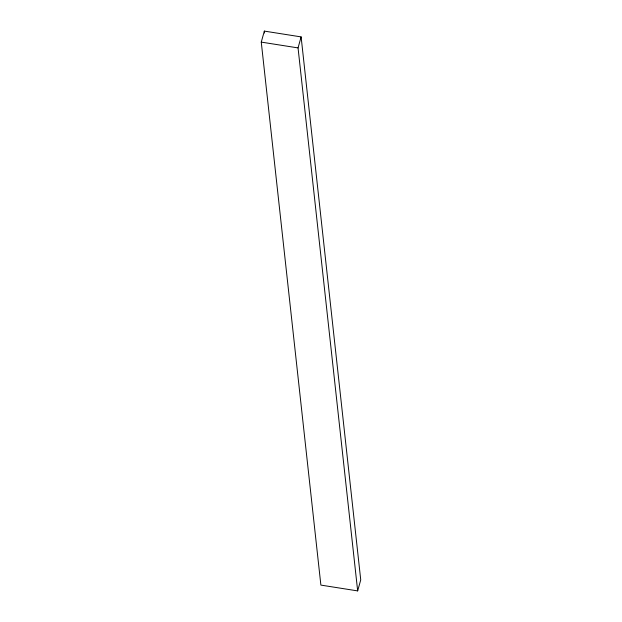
<?xml version="1.0" encoding="UTF-8"?>
<svg xmlns="http://www.w3.org/2000/svg" width="622" height="622" viewBox="0 0 622 622"><rect width="100%" height="100%" fill="white"/><g stroke="black" fill="none" stroke-linecap="round" stroke-linejoin="round"><path stroke-width="0.93" d="M261.263 42.109L264.334 31.1L301.118 36.9L360.737 579.891L357.666 590.9L320.882 585.1L261.263 42.109L298.047 47.91L357.666 590.9M298.047 47.91L301.118 36.9M264.334 31.1L264.552 33.028"/></g></svg>
